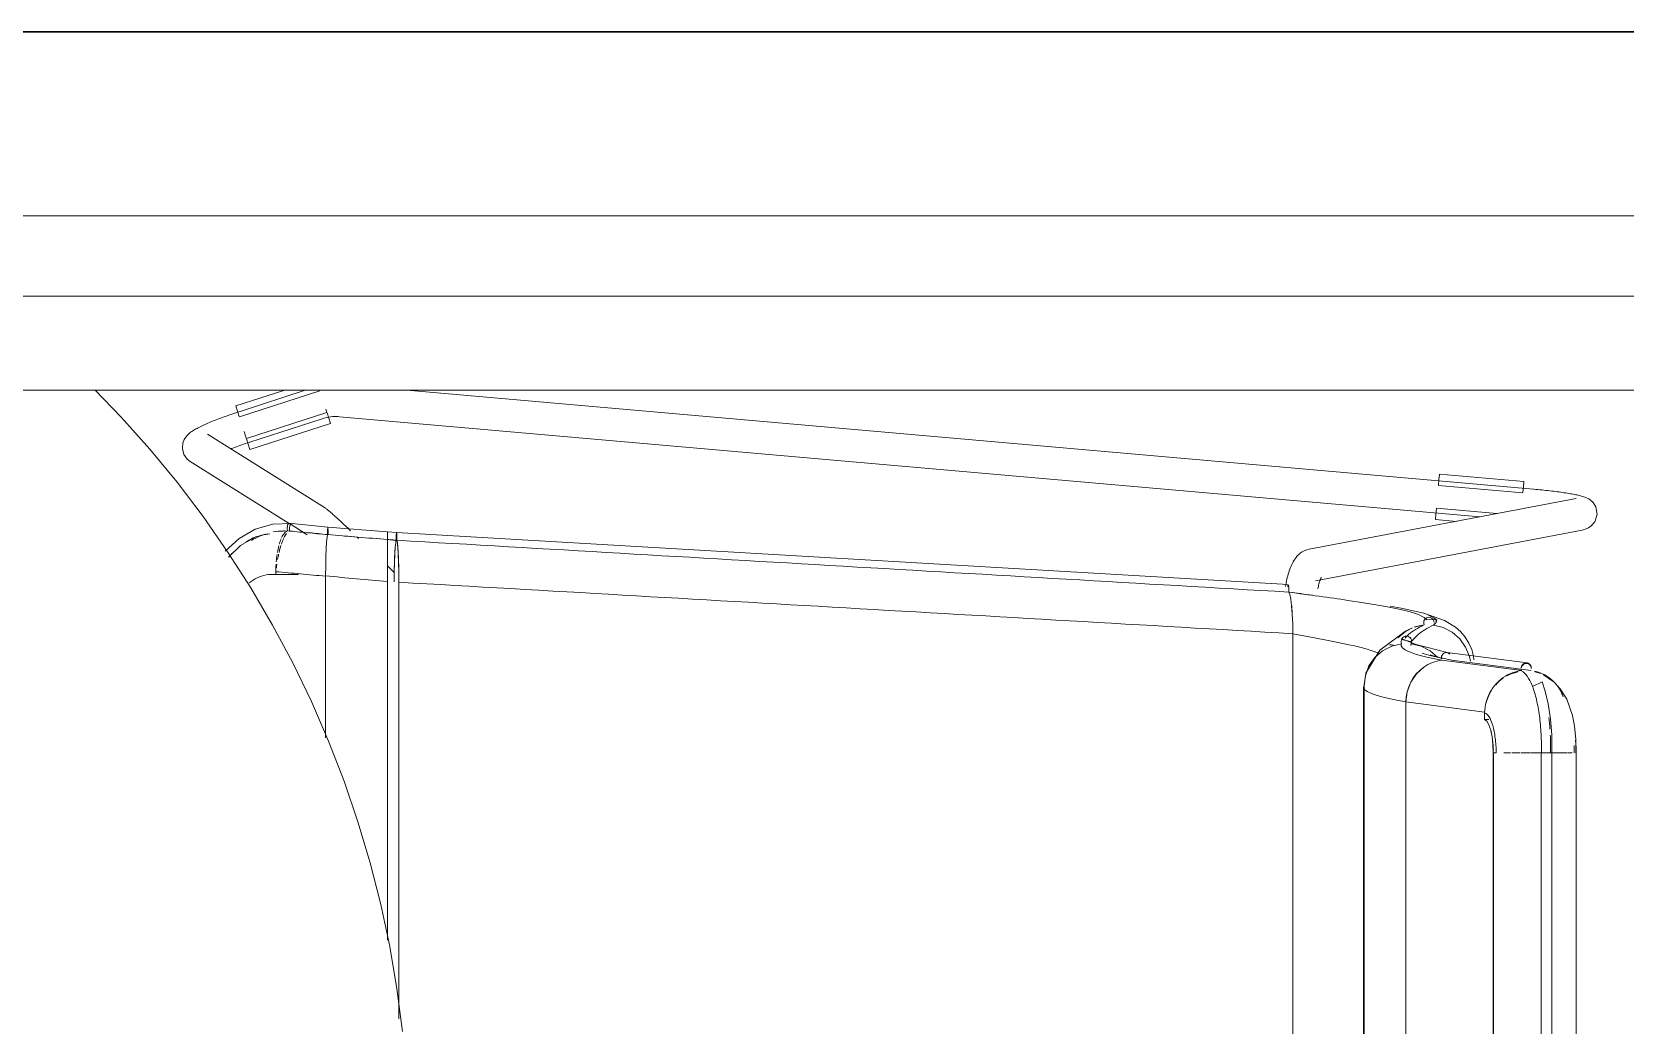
# Model space of a CAD drawing. Header units: millimetres. Extents: x 155927 to 317870, y -36033 to 97293.
# Drawn here: x 160208 to 160801, y 20186 to 20556 of the extents above; entities that cross this region are included whole.
import ezdxf

# ---------------------------------------------------------------- set-up
doc = ezdxf.new("R2010")
doc.units = ezdxf.units.MM
doc.header["$MEASUREMENT"] = 0
doc.layers.add('I-FURN', color=8, linetype='CONTINUOUS', lineweight=9)
doc.layers.add('I-WALL', color=7, linetype='CONTINUOUS', lineweight=9)

msp = doc.modelspace()

# ---------------------------------------------------------------- linework, layer by layer
at = {"layer": 'I-FURN'}
for p, q in [((158537.67, 20487.13), (160937.67, 20487.13)), ((160937.67, 20457.13), (158537.67, 20457.13)), ((160937.67, 20457.13), (158537.67, 20457.13)), ((158537.67, 20422.13), (160937.67, 20422.13)), ((160241.52, 20412.1), (160231.82, 20422.13)), ((160284.22, 20416.26), (160302.41, 20422.13)), ((160285.53, 20412.21), (160315.54, 20421.9)), ((160310.08, 20422.13), (160285.78, 20414.23)), ((160315.47, 20422.11), (160315.5, 20422.02)), ((160767.24, 20385.28), (160347.85, 20422.13)), ((160252.18, 20400.17), (160241.52, 20412.1)), ((160278.85, 20411.82), (160279.54, 20412.08)), ((160279.54, 20412.08), (160280.24, 20412.33)), ((160280.24, 20412.33), (160280.95, 20412.59)), ((160280.95, 20412.59), (160281.66, 20412.84)), ((160281.66, 20412.84), (160282.39, 20413.09)), ((160282.39, 20413.09), (160283.11, 20413.34)), ((160283.11, 20413.34), (160283.85, 20413.59)), ((160283.85, 20413.59), (160284.58, 20413.84)), ((160284.85, 20414.3), (160284.22, 20416.26)), ((160284.58, 20413.84), (160285.32, 20414.08)), ((160285.49, 20412.33), (160284.85, 20414.3)), ((160285.32, 20414.08), (160285.78, 20414.23)), ((160318.14, 20413.83), (160288.14, 20404.14)), ((160317.58, 20411.89), (160318.23, 20412.03)), ((160317.73, 20415.09), (160318.11, 20413.93)), ((160318.18, 20413.71), (160318.82, 20411.74)), ((160318.23, 20412.03), (160318.88, 20412.15)), ((160318.88, 20412.15), (160319.54, 20412.24)), ((160319.54, 20412.24), (160320.2, 20412.3)), ((160320.2, 20412.3), (160320.86, 20412.33)), ((160320.86, 20412.33), (160321.52, 20412.34)), ((160321.52, 20412.34), (160322.18, 20412.32)), ((160322.18, 20412.32), (160322.84, 20412.28)), ((160322.84, 20412.28), (160322.86, 20412.28)), ((160322.86, 20412.28), (160747.21, 20375)), ((160266.57, 20405.79), (160266.99, 20406.16)), ((160266.99, 20406.16), (160267.4, 20406.47)), ((160267.4, 20406.47), (160267.79, 20406.75)), ((160267.79, 20406.75), (160268.18, 20407)), ((160268.18, 20407), (160268.57, 20407.25)), ((160268.57, 20407.25), (160268.97, 20407.48)), ((160268.97, 20407.48), (160269.38, 20407.71)), ((160269.38, 20407.71), (160269.8, 20407.94)), ((160269.8, 20407.94), (160270.24, 20408.17)), ((160270.24, 20408.17), (160270.7, 20408.4)), ((160270.7, 20408.4), (160271.17, 20408.63)), ((160271.17, 20408.63), (160271.66, 20408.86)), ((160271.66, 20408.86), (160272.17, 20409.1)), ((160272.17, 20409.1), (160272.7, 20409.34)), ((160272.7, 20409.34), (160273.25, 20409.58)), ((160273.25, 20409.58), (160273.81, 20409.82)), ((160273.81, 20409.82), (160274.39, 20410.06)), ((160274.39, 20410.06), (160274.98, 20410.31)), ((160274.98, 20410.31), (160275.59, 20410.56)), ((160275.59, 20410.56), (160276.22, 20410.81)), ((160276.22, 20410.81), (160276.86, 20411.06)), ((160276.86, 20411.06), (160277.51, 20411.32)), ((160277.51, 20411.32), (160278.18, 20411.57)), ((160278.18, 20411.57), (160278.85, 20411.82)), ((160287.3, 20406.72), (160288.1, 20404.24)), ((160289.44, 20400.1), (160319.45, 20409.79)), ((160289.49, 20402.82), (160316.31, 20411.53)), ((160316.31, 20411.53), (160316.94, 20411.73)), ((160316.94, 20411.73), (160317.58, 20411.89)), ((160318.82, 20411.74), (160319.45, 20409.79)), ((160262.35, 20387.83), (160252.18, 20400.17)), ((160264.32, 20400.43), (160264.5, 20402.4)), ((160264.91, 20398.2), (160264.32, 20400.43)), ((160264.5, 20402.4), (160265.02, 20403.78)), ((160265.02, 20403.78), (160265.58, 20404.7)), ((160265.58, 20404.7), (160266.1, 20405.32)), ((160266.1, 20405.32), (160266.57, 20405.79)), ((160317.21, 20378.44), (160273.63, 20405.74)), ((160282.51, 20400.38), (160283.14, 20400.61)), ((160283.14, 20400.61), (160283.77, 20400.85)), ((160283.77, 20400.85), (160284.42, 20401.08)), ((160284.42, 20401.08), (160285.07, 20401.32)), ((160285.07, 20401.32), (160285.74, 20401.55)), ((160285.74, 20401.55), (160286.41, 20401.79)), ((160286.41, 20401.79), (160287.09, 20402.02)), ((160287.09, 20402.02), (160287.78, 20402.26)), ((160287.78, 20402.26), (160288.47, 20402.49)), ((160288.81, 20402.05), (160288.17, 20404.03)), ((160288.47, 20402.49), (160289.16, 20402.71)), ((160289.44, 20400.1), (160288.81, 20402.05)), ((160289.16, 20402.71), (160289.49, 20402.82)), ((160266.13, 20396.47), (160264.91, 20398.2)), ((160266.13, 20396.47), (160267.26, 20395.57)), ((160267.26, 20395.57), (160304.02, 20372.54)), ((160731.86, 20386.75), (160732.04, 20388.81)), ((160732.04, 20388.81), (160732.22, 20390.86)), ((160732.22, 20390.86), (160763.63, 20388.1)), ((160272.03, 20375.08), (160262.35, 20387.83)), ((160731.85, 20386.63), (160763.26, 20383.87)), ((160763.45, 20386.05), (160763.27, 20383.99)), ((160763.63, 20388.1), (160763.45, 20386.05)), ((160767.39, 20385.27), (160767.24, 20385.28)), ((160768.15, 20385.2), (160767.39, 20385.27)), ((160768.9, 20385.13), (160768.15, 20385.2)), ((160769.64, 20385.06), (160768.9, 20385.13)), ((160770.39, 20384.99), (160769.64, 20385.06)), ((160771.13, 20384.91), (160770.39, 20384.99)), ((160771.86, 20384.83), (160771.13, 20384.91)), ((160772.59, 20384.75), (160771.86, 20384.83)), ((160773.3, 20384.67), (160772.59, 20384.75)), ((160774.01, 20384.59), (160773.3, 20384.67)), ((160774.71, 20384.5), (160774.01, 20384.59)), ((160775.4, 20384.42), (160774.71, 20384.5)), ((160776.08, 20384.33), (160775.4, 20384.42)), ((160776.74, 20384.24), (160776.08, 20384.33)), ((160777.39, 20384.15), (160776.74, 20384.24)), ((160778.02, 20384.06), (160777.39, 20384.15)), ((160778.64, 20383.97), (160778.02, 20384.06)), ((160779.24, 20383.88), (160778.64, 20383.97)), ((160779.83, 20383.79), (160779.24, 20383.88)), ((160780.4, 20383.7), (160779.83, 20383.79)), ((160780.95, 20383.6), (160780.4, 20383.7)), ((160781.48, 20383.51), (160780.95, 20383.6)), ((160782, 20383.42), (160781.48, 20383.51)), ((160782.49, 20383.32), (160782, 20383.42)), ((160782.97, 20383.23), (160782.49, 20383.32)), ((160783.43, 20383.13), (160782.97, 20383.23)), ((160783.87, 20383.03), (160783.43, 20383.13)), ((160784.3, 20382.93), (160783.87, 20383.03)), ((160784.71, 20382.83), (160784.3, 20382.93)), ((160785.12, 20382.72), (160784.71, 20382.83)), ((160785.51, 20382.6), (160785.12, 20382.72)), ((160785.91, 20382.48), (160785.51, 20382.6)), ((160786.31, 20382.34), (160785.91, 20382.48)), ((160317.21, 20378.44), (160317.54, 20378.22)), ((160317.54, 20378.22), (160317.79, 20378.04)), ((160317.79, 20378.04), (160318.02, 20377.87)), ((160318.02, 20377.87), (160318.24, 20377.69)), ((160318.24, 20377.69), (160318.47, 20377.51)), ((160318.47, 20377.51), (160318.7, 20377.32)), ((160318.7, 20377.32), (160318.94, 20377.12)), ((160318.94, 20377.12), (160319.19, 20376.91)), ((160319.19, 20376.91), (160319.46, 20376.68)), ((160319.46, 20376.68), (160319.74, 20376.43)), ((160783.09, 20381.8), (160683.79, 20362.99)), ((160730.91, 20375.99), (160731.09, 20378.05)), ((160753.58, 20376.2), (160731.1, 20378.18)), ((160786.74, 20382.17), (160786.31, 20382.34)), ((160787.22, 20381.95), (160786.74, 20382.17)), ((160787.78, 20381.65), (160787.22, 20381.95)), ((160788.48, 20381.17), (160787.78, 20381.65)), ((160789.39, 20380.32), (160788.48, 20381.17)), ((160790.43, 20378.66), (160789.39, 20380.32)), ((160790.91, 20375.9), (160790.43, 20378.66)), ((160281.18, 20361.96), (160272.03, 20375.08)), ((160297.97, 20372.2), (160291.45, 20370.33)), ((160304.88, 20372.49), (160297.97, 20372.2)), ((160303.99, 20372.61), (160318.48, 20371.19)), ((160304.39, 20372.31), (160310.84, 20368.27)), ((160318.41, 20370.64), (160318.39, 20370.25)), ((160318.39, 20370.25), (160318.41, 20370.63)), ((160318.43, 20370.93), (160318.41, 20370.64)), ((160318.41, 20370.63), (160318.43, 20370.93)), ((160318.45, 20371.12), (160318.43, 20370.93)), ((160318.45, 20371.12), (160318.48, 20371.19)), ((160318.48, 20371.19), (160318.45, 20371.12)), ((160318.48, 20371.19), (160340.68, 20369.36)), ((160318.5, 20371.13), (160318.48, 20371.19)), ((160318.48, 20371.19), (160318.5, 20371.12)), ((160318.53, 20370.94), (160318.5, 20371.13)), ((160318.5, 20371.12), (160318.53, 20370.93)), ((160318.55, 20370.65), (160318.53, 20370.94)), ((160318.53, 20370.93), (160318.55, 20370.64)), ((160319.74, 20376.43), (160320.03, 20376.18)), ((160320.03, 20376.18), (160320.34, 20375.9)), ((160320.34, 20375.9), (160320.66, 20375.62)), ((160320.66, 20375.62), (160321, 20375.32)), ((160321, 20375.32), (160321.35, 20375)), ((160321.35, 20375), (160321.71, 20374.67)), ((160321.71, 20374.67), (160322.09, 20374.33)), ((160322.09, 20374.33), (160322.48, 20373.97)), ((160322.48, 20373.97), (160322.88, 20373.6)), ((160322.88, 20373.6), (160323.3, 20373.22)), ((160323.3, 20373.22), (160323.72, 20372.83)), ((160323.72, 20372.83), (160324.16, 20372.43)), ((160324.16, 20372.43), (160324.6, 20372.01)), ((160324.6, 20372.01), (160325.06, 20371.59)), ((160325.06, 20371.59), (160325.52, 20371.16)), ((160325.52, 20371.16), (160325.99, 20370.72)), ((160325.99, 20370.72), (160326.47, 20370.27)), ((160730.73, 20373.95), (160730.91, 20375.99)), ((160730.73, 20373.95), (160738.63, 20373.25)), ((160787.67, 20370.83), (160786.87, 20370.45)), ((160788.75, 20371.57), (160787.67, 20370.83)), ((160790.08, 20373.15), (160788.75, 20371.57)), ((160790.08, 20373.15), (160790.91, 20375.9)), ((160285.44, 20366.94), (160280.29, 20362.2)), ((160291.45, 20370.33), (160285.44, 20366.94)), ((160291.85, 20367.62), (160286.02, 20364.26)), ((160318.01, 20365.71), (160317.86, 20363.23)), ((160317.87, 20363.27), (160318.01, 20365.71)), ((160318.19, 20367.45), (160318.01, 20365.71)), ((160318.02, 20365.73), (160318.19, 20367.45)), ((160318.19, 20367.45), (160318.39, 20368.34)), ((160318.39, 20368.34), (160318.19, 20367.45)), ((160318.39, 20370.25), (160318.38, 20369.8)), ((160318.38, 20369.79), (160318.39, 20370.25)), ((160318.38, 20369.8), (160318.38, 20369.31)), ((160318.38, 20369.3), (160318.38, 20369.79)), ((160318.38, 20369.31), (160318.38, 20368.81)), ((160318.38, 20368.81), (160318.38, 20369.3)), ((160318.38, 20368.81), (160318.39, 20368.34)), ((160318.39, 20368.34), (160318.38, 20368.81)), ((160318.58, 20369.81), (160318.57, 20370.26)), ((160318.57, 20370.26), (160318.58, 20369.81)), ((160318.57, 20368.35), (160318.58, 20368.82)), ((160318.58, 20368.82), (160318.57, 20368.35)), ((160318.58, 20369.32), (160318.58, 20369.81)), ((160318.58, 20369.81), (160318.58, 20369.32)), ((160318.58, 20368.82), (160318.58, 20369.32)), ((160318.58, 20369.32), (160318.58, 20368.82)), ((160326.47, 20370.27), (160326.95, 20369.82)), ((160329.44, 20367.46), (160329.94, 20366.97)), ((160340.66, 20365.64), (160340.64, 20363.89)), ((160340.64, 20363.89), (160340.66, 20365.63)), ((160340.66, 20365.63), (160340.67, 20366.52)), ((160340.67, 20366.52), (160340.66, 20365.64)), ((160340.68, 20369.11), (160340.67, 20368.82)), ((160340.67, 20368.81), (160340.68, 20369.1)), ((160340.67, 20368.82), (160340.67, 20368.43)), ((160340.67, 20368.43), (160340.67, 20368.81)), ((160340.67, 20367.98), (160340.67, 20368.43)), ((160340.67, 20368.43), (160340.67, 20367.98)), ((160340.67, 20367.49), (160340.67, 20367.98)), ((160340.67, 20367.98), (160340.67, 20367.49)), ((160340.67, 20366.99), (160340.67, 20367.49)), ((160340.67, 20367.49), (160340.67, 20366.99)), ((160340.67, 20366.52), (160340.67, 20366.99)), ((160340.67, 20366.99), (160340.67, 20366.52)), ((160344.04, 20369.09), (160340.68, 20369.36)), ((160340.68, 20369.29), (160340.68, 20369.36)), ((160340.68, 20369.36), (160340.68, 20369.29)), ((160340.68, 20369.29), (160340.68, 20369.36)), ((160340.68, 20369.36), (160340.68, 20369.3)), ((160340.68, 20369.3), (160340.68, 20369.11)), ((160340.68, 20369.1), (160340.68, 20369.29)), ((160340.68, 20369.29), (160340.68, 20369.1)), ((160340.68, 20369.11), (160340.68, 20369.29)), ((160340.68, 20368.81), (160340.68, 20369.11)), ((160340.68, 20369.1), (160340.68, 20368.81)), ((160340.68, 20368.81), (160340.69, 20368.42)), ((160340.69, 20368.43), (160340.68, 20368.81)), ((160340.69, 20367.98), (160340.69, 20368.43)), ((160340.69, 20368.42), (160340.69, 20367.97)), ((160340.69, 20367.48), (160340.69, 20367.98)), ((160340.69, 20367.97), (160340.69, 20367.48)), ((160340.69, 20367.48), (160340.69, 20366.98)), ((160340.69, 20366.99), (160340.69, 20367.48)), ((160340.69, 20366.52), (160340.69, 20366.99)), ((160340.69, 20366.98), (160340.69, 20366.51)), ((160340.7, 20365.62), (160340.71, 20363.87)), ((160340.71, 20363.87), (160340.7, 20365.62)), ((160343.73, 20365.34), (160343.54, 20363.59)), ((160343.94, 20366.24), (160343.73, 20365.34)), ((160343.94, 20368.15), (160343.93, 20367.7)), ((160343.93, 20367.7), (160343.93, 20367.21)), ((160343.93, 20367.21), (160343.93, 20366.71)), ((160343.93, 20366.71), (160343.94, 20366.24)), ((160343.96, 20368.53), (160343.94, 20368.15)), ((160343.98, 20368.83), (160343.96, 20368.53)), ((160344.01, 20369.02), (160343.98, 20368.83)), ((160344.04, 20369.09), (160344.01, 20369.02)), ((160344.04, 20369.09), (160675.95, 20349.8)), ((160344.07, 20369.02), (160344.04, 20369.09)), ((160344.09, 20368.83), (160344.07, 20369.02)), ((160344.11, 20368.54), (160344.09, 20368.83)), ((160344.13, 20368.16), (160344.11, 20368.54)), ((160344.14, 20367.71), (160344.13, 20368.16)), ((160344.15, 20367.22), (160344.14, 20367.71)), ((160344.14, 20366.25), (160344.15, 20366.72)), ((160344.35, 20365.36), (160344.14, 20366.25)), ((160344.15, 20366.72), (160344.15, 20367.22)), ((160344.54, 20363.61), (160344.35, 20365.36)), ((160686.03, 20351.2), (160785.32, 20370.01)), ((160785.74, 20370.1), (160785.32, 20370.01)), ((160786.25, 20370.24), (160785.74, 20370.1)), ((160786.87, 20370.45), (160786.25, 20370.24)), ((160289.8, 20348.48), (160281.18, 20361.96)), ((160286.02, 20364.26), (160281.55, 20359.99)), ((160317.68, 20356.7), (160317.75, 20360.14)), ((160317.75, 20360.13), (160317.68, 20356.7)), ((160317.75, 20360.2), (160317.86, 20363.24)), ((160317.86, 20363.23), (160317.75, 20360.13)), ((160340.63, 20361.39), (160340.62, 20358.25)), ((160340.62, 20358.25), (160340.63, 20361.38)), ((160340.64, 20363.89), (160340.63, 20361.39)), ((160340.63, 20361.39), (160340.64, 20363.88)), ((160340.71, 20363.87), (160340.73, 20361.37)), ((160340.73, 20361.37), (160340.71, 20363.87)), ((160343.37, 20361.09), (160343.25, 20357.98)), ((160343.54, 20363.59), (160343.37, 20361.09)), ((160344.7, 20361.11), (160344.54, 20363.61)), ((160344.83, 20357.98), (160344.7, 20361.11)), ((160678.1, 20358.82), (160677.78, 20358.28)), ((160678.46, 20359.35), (160678.1, 20358.82)), ((160678.86, 20359.89), (160678.46, 20359.35)), ((160679.32, 20360.42), (160678.86, 20359.89)), ((160679.84, 20360.94), (160679.32, 20360.42)), ((160680.43, 20361.45), (160679.84, 20360.94)), ((160681.12, 20361.93), (160680.43, 20361.45)), ((160681.91, 20362.37), (160681.12, 20361.93)), ((160682.81, 20362.73), (160681.91, 20362.37)), ((160683.79, 20362.99), (160682.81, 20362.73)), ((160307.61, 20353.55), (160297.85, 20353.55)), ((160299.1, 20353.49), (160299.1, 20354.54)), ((160317.67, 20356.6), (160317.65, 20352.84)), ((160317.65, 20352.96), (160317.67, 20356.6)), ((160317.65, 20352.84), (160317.65, 20292.72)), ((160317.65, 20292.72), (160317.65, 20352.84)), ((160340.62, 20354.69), (160340.62, 20358.25)), ((160340.62, 20358.25), (160340.62, 20354.69)), ((160343.29, 20354.12), (160340.62, 20356.69)), ((160340.62, 20354.69), (160340.62, 20350.9)), ((160340.62, 20350.9), (160340.62, 20354.68)), ((160340.74, 20354.69), (160340.74, 20358.25)), ((160340.74, 20358.24), (160340.74, 20354.69)), ((160343.17, 20354.43), (160343.14, 20350.74)), ((160343.25, 20357.98), (160343.17, 20354.43)), ((160344.91, 20354.42), (160344.83, 20357.98)), ((160344.93, 20350.63), (160344.91, 20354.42)), ((160675.76, 20353.03), (160675.6, 20352.39)), ((160675.93, 20353.66), (160675.76, 20353.03)), ((160676.11, 20354.28), (160675.93, 20353.66)), ((160676.31, 20354.89), (160676.11, 20354.28)), ((160676.51, 20355.48), (160676.31, 20354.89)), ((160676.73, 20356.06), (160676.51, 20355.48)), ((160676.97, 20356.63), (160676.73, 20356.06)), ((160677.22, 20357.19), (160676.97, 20356.63)), ((160677.49, 20357.74), (160677.22, 20357.19)), ((160677.78, 20358.28), (160677.49, 20357.74)), ((160297.88, 20334.67), (160289.8, 20348.48)), ((160340.62, 20217.26), (160340.62, 20350.9)), ((160340.62, 20350.9), (160340.62, 20217.26)), ((160344.93, 20188.04), (160344.93, 20350.63)), ((160344.93, 20350.63), (160344.93, 20188.04)), ((160675.04, 20349.69), (160674.92, 20348.99)), ((160675.16, 20350.39), (160675.04, 20349.69)), ((160675.3, 20351.07), (160675.16, 20350.39)), ((160675.44, 20351.74), (160675.3, 20351.07)), ((160675.6, 20352.39), (160675.44, 20351.74)), ((160675.8, 20349.26), (160675.77, 20348.88)), ((160675.77, 20348.88), (160675.8, 20349.26)), ((160675.84, 20349.55), (160675.8, 20349.26)), ((160675.8, 20349.26), (160675.84, 20349.55)), ((160675.95, 20349.8), (160675.89, 20349.73)), ((160675.89, 20349.74), (160675.95, 20349.8)), ((160676.09, 20349.23), (160676.05, 20349.53)), ((160676.05, 20349.53), (160676.09, 20349.24)), ((160676.09, 20349.24), (160676.13, 20348.85)), ((160676.13, 20348.85), (160676.09, 20349.23)), ((160676.15, 20348.39), (160676.13, 20348.85)), ((160676.13, 20348.85), (160676.15, 20348.39)), ((160676.14, 20346.93), (160676.15, 20347.4)), ((160676.15, 20347.4), (160676.14, 20346.93)), ((160676.14, 20346.93), (160676.54, 20346.03)), ((160676.54, 20346.03), (160676.14, 20346.93)), ((160676.16, 20347.9), (160676.15, 20348.39)), ((160676.15, 20348.39), (160676.16, 20347.9)), ((160676.15, 20347.4), (160676.16, 20347.9)), ((160676.16, 20347.9), (160676.15, 20347.4)), ((160687.05, 20348.65), (160686.96, 20348.16)), ((160687.15, 20349.12), (160687.05, 20348.65)), ((160687.26, 20349.57), (160687.15, 20349.12)), ((160687.36, 20349.99), (160687.26, 20349.57)), ((160687.47, 20350.38), (160687.36, 20349.99)), ((160687.58, 20350.75), (160687.47, 20350.38)), ((160687.69, 20351.08), (160687.58, 20350.75)), ((160687.79, 20351.39), (160687.69, 20351.08)), ((160687.89, 20351.66), (160687.79, 20351.39)), ((160687.99, 20351.89), (160687.89, 20351.66)), ((160688.08, 20352.08), (160687.99, 20351.89)), ((160688.15, 20352.23), (160688.08, 20352.08)), ((160688.2, 20352.32), (160688.15, 20352.23)), ((160688.24, 20352.39), (160688.2, 20352.32)), ((160688.26, 20352.42), (160688.24, 20352.39)), ((160676.54, 20346.03), (160676.9, 20344.29)), ((160676.9, 20344.28), (160676.54, 20346.03)), ((160676.9, 20344.28), (160677.21, 20341.82)), ((160677.21, 20341.79), (160676.9, 20344.28)), ((160677.45, 20338.68), (160677.21, 20341.79)), ((160677.22, 20341.79), (160677.45, 20338.73)), ((160717.93, 20340.95), (160713.86, 20341.69)), ((160726.45, 20339.06), (160717.93, 20340.95)), ((160677.45, 20338.73), (160677.6, 20335.21)), ((160677.61, 20335.15), (160677.45, 20338.68)), ((160677.61, 20335.15), (160677.67, 20331.46)), ((160677.67, 20331.38), (160677.61, 20335.15)), ((160726.37, 20335.71), (160726.46, 20336.2)), ((160726.46, 20336.2), (160726.37, 20335.71)), ((160726.4, 20335.21), (160726.37, 20335.71)), ((160726.37, 20335.71), (160726.4, 20335.21)), ((160726.55, 20334.73), (160726.4, 20335.21)), ((160726.4, 20335.21), (160726.55, 20334.73)), ((160734.08, 20336.39), (160726.45, 20339.06)), ((160726.46, 20336.2), (160726.67, 20336.65)), ((160726.66, 20336.65), (160726.46, 20336.2)), ((160726.98, 20337.03), (160726.66, 20336.65)), ((160726.67, 20336.65), (160726.98, 20337.03)), ((160727.38, 20337.32), (160726.98, 20337.03)), ((160726.98, 20337.03), (160727.39, 20337.31)), ((160727.84, 20337.5), (160727.38, 20337.32)), ((160727.39, 20337.31), (160727.84, 20337.5)), ((160731.28, 20336.76), (160727.43, 20336.56)), ((160727.84, 20337.5), (160728.33, 20337.56)), ((160728.33, 20337.56), (160727.84, 20337.5)), ((160728.33, 20337.56), (160728.81, 20337.48)), ((160728.82, 20337.49), (160728.33, 20337.56)), ((160728.81, 20337.48), (160729.27, 20337.29)), ((160729.27, 20337.29), (160728.82, 20337.49)), ((160729.27, 20337.29), (160729.66, 20336.99)), ((160729.66, 20336.99), (160729.27, 20337.29)), ((160729.66, 20336.99), (160729.97, 20336.6)), ((160729.97, 20336.6), (160729.66, 20336.99)), ((160729.97, 20336.6), (160730.16, 20336.14)), ((160730.17, 20336.15), (160729.97, 20336.6)), ((160730.2, 20335.15), (160730.03, 20334.68)), ((160730.03, 20334.68), (160730.2, 20335.15)), ((160730.16, 20336.14), (160730.24, 20335.65)), ((160730.24, 20335.65), (160730.17, 20336.15)), ((160730.96, 20335.59), (160731.28, 20336.76)), ((160738.19, 20333.89), (160734.08, 20336.39)), ((160305.4, 20320.55), (160297.88, 20334.67)), ((160677.67, 19947.98), (160677.67, 20331.38)), ((160677.67, 20331.38), (160677.67, 19947.98)), ((160710, 20325.38), (160719.53, 20332.36)), ((160719.61, 20332.31), (160716.77, 20329.91)), ((160716.77, 20329.91), (160719.61, 20332.3)), ((160717.96, 20328.69), (160718.04, 20329.18)), ((160718.04, 20329.18), (160717.96, 20328.69)), ((160718.24, 20329.64), (160718.04, 20329.18)), ((160718.04, 20329.18), (160718.24, 20329.63)), ((160721.95, 20328.4), (160718.06, 20329.24)), ((160723.51, 20327.37), (160718.19, 20329.54)), ((160718.56, 20330.02), (160718.24, 20329.64)), ((160718.24, 20329.63), (160718.56, 20330.01)), ((160718.56, 20330.01), (160718.96, 20330.31)), ((160718.96, 20330.31), (160718.56, 20330.02)), ((160718.96, 20330.31), (160719.42, 20330.5)), ((160719.42, 20330.5), (160718.96, 20330.31)), ((160719.91, 20330.57), (160719.42, 20330.5)), ((160719.42, 20330.5), (160719.91, 20330.56)), ((160719.53, 20332.36), (160721.28, 20333.25)), ((160722.2, 20333.68), (160719.61, 20332.31)), ((160719.61, 20332.3), (160721.28, 20333.25)), ((160720.4, 20330.5), (160719.91, 20330.57)), ((160719.91, 20330.56), (160720.4, 20330.5)), ((160720.4, 20330.5), (160720.86, 20330.31)), ((160720.86, 20330.31), (160720.4, 20330.5)), ((160720.86, 20330.31), (160721.26, 20330.01)), ((160721.27, 20330.02), (160720.86, 20330.31)), ((160721.26, 20330.01), (160721.58, 20329.63)), ((160721.58, 20329.64), (160721.27, 20330.02)), ((160721.78, 20329.18), (160721.58, 20329.64)), ((160721.58, 20329.63), (160721.78, 20329.18)), ((160721.78, 20329.18), (160721.86, 20328.69)), ((160721.87, 20328.69), (160721.78, 20329.18)), ((160726.55, 20334.73), (160722.93, 20333.95)), ((160722.94, 20333.94), (160726.55, 20334.73)), ((160733.66, 20333.78), (160730.03, 20334.68)), ((160736.98, 20332.04), (160733.66, 20333.78)), ((160739.81, 20329.56), (160736.98, 20332.04)), ((160740.15, 20332.15), (160738.19, 20333.89)), ((160741.98, 20326.48), (160739.81, 20329.56)), ((160741.84, 20330.17), (160740.15, 20332.15)), ((160743.21, 20327.98), (160741.84, 20330.17)), ((160704.88, 20316.72), (160710, 20325.38)), ((160711.05, 20325.08), (160708.17, 20322.57)), ((160708.18, 20322.57), (160711.05, 20325.07)), ((160711.05, 20325.07), (160714.44, 20326.83)), ((160714.44, 20326.83), (160711.05, 20325.08)), ((160718.16, 20327.73), (160714.44, 20326.83)), ((160718, 20328.19), (160717.96, 20328.69)), ((160717.96, 20328.69), (160718, 20328.2)), ((160718, 20328.2), (160718.16, 20327.73)), ((160718.16, 20327.72), (160718, 20328.19)), ((160721.82, 20328.19), (160721.66, 20327.72)), ((160721.66, 20327.72), (160722.25, 20327.65)), ((160721.67, 20327.73), (160721.83, 20328.2)), ((160725.38, 20326.83), (160721.67, 20327.73)), ((160721.86, 20328.69), (160721.82, 20328.19)), ((160721.83, 20328.2), (160721.87, 20328.69)), ((160735.13, 20324.4), (160723.51, 20327.37)), ((160728.77, 20325.08), (160725.38, 20326.83)), ((160728.74, 20323.57), (160731.18, 20322.82)), ((160731.65, 20322.57), (160728.77, 20325.08)), ((160733.22, 20323.5), (160733.03, 20323.04)), ((160733.52, 20323.88), (160733.22, 20323.5)), ((160733.91, 20324.17), (160733.52, 20323.88)), ((160734.35, 20324.36), (160733.91, 20324.17)), ((160734.82, 20324.43), (160734.35, 20324.36)), ((160735.28, 20324.36), (160734.82, 20324.43)), ((160764.82, 20320.56), (160735.05, 20324.41)), ((160735.73, 20324.17), (160735.28, 20324.36)), ((160736.11, 20323.88), (160735.73, 20324.17)), ((160743.39, 20322.96), (160741.98, 20326.48)), ((160744.24, 20325.61), (160743.21, 20327.98)), ((160744.9, 20323.1), (160744.24, 20325.61)), ((160745.05, 20321.68), (160744.9, 20323.1)), ((160312.35, 20306.14), (160305.4, 20320.55)), ((160706, 20319.43), (160704.64, 20315.86)), ((160704.65, 20315.86), (160706.01, 20319.43)), ((160704.81, 20316.57), (160706.18, 20319.75)), ((160708.17, 20322.57), (160706, 20319.43)), ((160706.01, 20319.43), (160708.18, 20322.57)), ((160726.38, 20318.95), (160723.64, 20316.47)), ((160731.18, 20322.82), (160737.47, 20321.44)), ((160733.03, 20323.04), (160732.95, 20322.55)), ((160732.95, 20322.55), (160732.99, 20322.05)), ((160762.84, 20317.74), (160733.14, 20321.58)), ((160766.38, 20317.72), (160736.69, 20321.56)), ((160743.38, 20322.96), (160743.75, 20321.21)), ((160743.75, 20321.22), (160743.39, 20322.96)), ((160762.85, 20318.18), (160760.41, 20318.49)), ((160704.01, 20311.54), (160704.01, 20006.74)), ((160704.02, 20311.53), (160704.81, 20316.57)), ((160704.17, 20312.07), (160704.65, 20315.86)), ((160704.64, 20315.86), (160704.17, 20312.07)), ((160704.17, 19967.29), (160704.17, 20312.07)), ((160704.17, 20312.07), (160704.17, 19967.29)), ((160721.56, 20313.35), (160720.24, 20309.81)), ((160723.64, 20316.47), (160721.56, 20313.35)), ((160770.41, 20313.54), (160766.87, 20311.78)), ((160771.57, 20310.08), (160770.41, 20313.54)), ((160771.01, 20316.08), (160770.82, 20316.18)), ((160774.91, 20313.4), (160771.01, 20316.08)), ((160777.21, 20310.92), (160774.91, 20313.4)), ((160318.71, 20291.46), (160312.35, 20306.14)), ((160720.24, 20309.81), (160719.76, 20306.04)), ((160719.76, 20306.04), (160749.04, 20302.18)), ((160719.76, 19973.33), (160719.76, 20306.04)), ((160719.76, 20306.04), (160719.76, 19973.33)), ((160772.67, 20305.39), (160771.57, 20310.08)), ((160773.51, 20299.77), (160772.67, 20305.39)), ((160779.6, 20307.04), (160777.21, 20310.92)), ((160781.72, 20300.99), (160779.6, 20307.04)), ((160749.04, 20302.18), (160748.97, 20299.46)), ((160750.64, 20299.46), (160748.97, 20299.46)), ((160748.97, 20299.46), (160749.84, 20298.82)), ((160774, 20293.65), (160773.51, 20299.77)), ((160782.51, 20296.96), (160781.72, 20300.99)), ((160749.84, 20298.82), (160750.62, 20297.47)), ((160750.62, 20297.47), (160751.29, 20295.49)), ((160751.29, 20295.49), (160751.8, 20293)), ((160774.1, 20287.11), (160774, 20293.65)), ((160783.02, 20292.14), (160782.51, 20296.96)), ((160324.49, 20276.54), (160318.71, 20291.46)), ((160751.8, 20293), (160752.12, 20290.14)), ((160752.12, 20290.14), (160752.23, 20287.11)), ((160783.13, 20287.11), (160783.02, 20292.14)), ((160752.23, 20287.11), (160752.23, 19992.25)), ((160752.29, 19992.26), (160752.29, 20287.11)), ((160756.14, 20287.11), (160758.61, 20287.11)), ((160759.13, 20287.11), (160759.79, 20287.11)), ((160762.24, 20287.11), (160759.77, 20287.11)), ((160762.6, 20287.11), (160766.16, 20287.11)), ((160770.16, 20287.11), (160766.35, 20287.11)), ((160766.35, 20287.11), (160770.16, 20287.11)), ((160770.13, 20287.11), (160770.13, 19992.26)), ((160770.24, 20287.11), (160774.09, 20287.11)), ((160770.47, 20287.11), (160770.24, 20287.11)), ((160770.8, 20287.11), (160770.47, 20287.11)), ((160771.22, 20287.11), (160770.8, 20287.11)), ((160771.69, 20287.11), (160771.22, 20287.11)), ((160772.19, 20287.11), (160771.69, 20287.11)), ((160772.68, 20287.11), (160772.19, 20287.11)), ((160773.13, 20287.11), (160772.68, 20287.11)), ((160773.52, 20287.11), (160773.13, 20287.11)), ((160773.83, 20287.11), (160773.52, 20287.11)), ((160774.03, 20287.11), (160773.83, 20287.11)), ((160776.88, 20287.11), (160773.85, 20287.11)), ((160773.85, 20287.11), (160776.87, 20287.11)), ((160774.1, 20287.11), (160774.03, 20287.11)), ((160774.09, 19992.26), (160774.09, 20287.11)), ((160777.03, 20287.11), (160779.61, 20287.11)), ((160779.89, 20287.11), (160781.64, 20287.11)), ((160782.83, 20287.11), (160783.12, 20287.11)), ((160783.13, 20287.11), (160782.96, 20287.11)), ((160783.13, 19992.26), (160783.13, 20287.11)), ((160329.66, 20261.4), (160324.49, 20276.54)), ((160334.22, 20246.07), (160329.66, 20261.4)), ((160338.17, 20230.56), (160334.22, 20246.07)), ((160341.49, 20214.91), (160338.17, 20230.56)), ((160344.18, 20199.14), (160341.49, 20214.91)), ((160346.25, 20183.28), (160344.18, 20199.14))]:
    msp.add_line(p, q, dxfattribs=at)
for centre, major_axis, ratio, start_param, end_param in [((160734.82, 20322.47), (0, -1.96), 0.955139, 2.379629, 4.923331), ((160734.83, 20305.91), (0, -15.78), 0.955139, 3.737469, 4.704147), ((160734.83, 20305.91), (0, -15.78), 0.955139, 3.495799, 3.737346), ((160734.83, 20305.91), (0, -15.78), 0.955139, 3.254129, 3.495629), ((160778.86, 20287.11), (0, 12.4), 0.287441, 4.712389, 4.932602), ((160767.38, 20287.11), (15.75, 0), 0.000004, 2.669107, 2.851347)]:
    msp.add_ellipse(centre, major_axis=major_axis, ratio=ratio, start_param=start_param, end_param=end_param, dxfattribs=at)
for points, knots in [([(160303.43, 20369.77), (160303.41, 20369.92), (160303.38, 20370.2), (160303.36, 20370.63), (160303.37, 20371), (160303.4, 20371.29), (160303.43, 20371.56), (160303.48, 20371.81), (160303.54, 20372.04), (160303.61, 20372.23), (160303.71, 20372.43), (160303.79, 20372.53), (160303.84, 20372.56)], [0, 0, 0, 0, 0.0555556, 0.1111111, 0.1666667, 0.1944444, 0.2222222, 0.2777778, 0.3055556, 0.3333333, 0.3888889, 0.4444444, 0.4444444, 0.4444444, 0.4444444]), ([(160287.97, 20365.57), (160288.86, 20366.14), (160291.68, 20367.8), (160294.79, 20368.41), (160296.93, 20368.7)], [0.591443, 0.591443, 0.591443, 0.591443, 0.6666667, 0.8236682, 0.8236682, 0.8236682, 0.8236682]), ([(160295.83, 20368.7), (160294.48, 20368.3), (160292.52, 20367.57), (160290.69, 20366.57), (160290.12, 20366.22)], [0.2297626, 0.2297626, 0.2297626, 0.2297626, 0.3333333, 0.3824546, 0.3824546, 0.3824546, 0.3824546]), ([(160301.28, 20367.25), (160301.6, 20367.94), (160302.29, 20369.07), (160303.04, 20369.63), (160303.43, 20369.77)], [0.6690305, 0.6690305, 0.6690305, 0.6690305, 0.8333333, 1, 1, 1, 1]), ([(160340.69, 20366.52), (160337, 20366.82), (160331.66, 20367.26), (160326.33, 20367.71), (160324.68, 20367.84)], [0, 0, 0, 0, 0.5, 0.7233886, 0.7233886, 0.7233886, 0.7233886]), ([(160343.14, 20350.74), (160343.15, 20353.26), (160343.2, 20357.03), (160343.37, 20361.21), (160343.59, 20364.56), (160343.8, 20365.95), (160343.94, 20366.24)], [-0.996036, -0.996036, -0.996036, -0.996036, -0.6666667, -0.5, -0.3333333, 0, 0, 0, 0]), ([(160344.04, 20369.09), (160344.06, 20369.09), (160344.09, 20368.95), (160344.12, 20368.56), (160344.13, 20368.18), (160344.15, 20367.72), (160344.15, 20367.22), (160344.15, 20366.72), (160344.14, 20366.4), (160344.14, 20366.25)], [-0.498493, -0.498493, -0.498493, -0.498493, -0.375, -0.3125, -0.25, -0.1875, -0.125, -0.0625, 0, 0, 0, 0]), ([(160344.14, 20366.25), (160344.28, 20365.97), (160344.49, 20364.59), (160344.71, 20361.23), (160344.84, 20358.06), (160344.91, 20354.46), (160344.93, 20351.91), (160344.93, 20350.63)], [-1, -1, -1, -1, -0.666667, -0.5, -0.333333, -0.166667, 0, 0, 0, 0]), ([(160289.21, 20350.38), (160290.11, 20351.15), (160293.11, 20353.08), (160296.71, 20353.71), (160299.1, 20353.49)], [0.5, 0.5, 0.5, 0.5, 0.6666667, 1, 1, 1, 1]), ([(160676.14, 20346.93), (160683.69, 20345.91), (160698.9, 20343.88), (160717.34, 20340.83), (160725.64, 20338.39), (160727.23, 20336.97), (160727.43, 20336.56)], [0, 0, 0, 0, 0.25, 0.5, 0.75, 0.8499411, 0.8499411, 0.8499411, 0.8499411]), ([(160728, 20338.39), (160728.55, 20338.18), (160731.37, 20336.94), (160731.59, 20335.71), (160730.03, 20334.68)], [0.698205, 0.698205, 0.698205, 0.698205, 0.75, 1, 1, 1, 1]), ([(160677.67, 20331.38), (160683.05, 20330.41), (160693.83, 20328.46), (160704.55, 20326.03), (160708.79, 20324.57), (160709.94, 20324.08)], [0, 0, 0, 0, 0.25, 0.5, 0.625, 0.625, 0.625, 0.625]), ([(160726.55, 20334.73), (160724.14, 20333.57), (160721.48, 20331.94), (160719.81, 20330.31), (160719.42, 20329.85)], [0, 0, 0, 0, 0.5, 0.6963068, 0.6963068, 0.6963068, 0.6963068]), ([(160730.03, 20334.68), (160727.63, 20333.52), (160724.39, 20331.54), (160722.61, 20329.56), (160722.13, 20328.74)], [0, 0, 0, 0, 0.5, 0.8544564, 0.8544564, 0.8544564, 0.8544564]), ([(160766.43, 20318.59), (160766.43, 20318.74), (160766.41, 20318.96), (160766.34, 20319.25), (160766.25, 20319.52), (160766.06, 20319.84), (160765.78, 20320.16), (160765.42, 20320.39), (160765.07, 20320.52), (160764.76, 20320.57), (160764.48, 20320.58), (160764.22, 20320.54), (160763.97, 20320.47), (160763.72, 20320.36), (160763.41, 20320.16), (160763.08, 20319.84), (160762.84, 20319.44), (160762.73, 20319.09), (160762.68, 20318.83), (160762.66, 20318.67), (160762.66, 20318.59)], [0.1111111, 0.1111111, 0.1111111, 0.1111111, 0.1666667, 0.1944444, 0.2222222, 0.2777778, 0.3333333, 0.3888889, 0.4444444, 0.4791667, 0.5138889, 0.5486111, 0.5833333, 0.6180556, 0.6527778, 0.7222222, 0.7916667, 0.8263889, 0.8611111, 0.8888889, 0.8888889, 0.8888889, 0.8888889]), ([(160762.75, 20318.99), (160762.79, 20319.11), (160762.89, 20319.34), (160763.17, 20319.75), (160763.71, 20320.21), (160764.59, 20320.46), (160765.37, 20320.23), (160765.88, 20319.84), (160766.17, 20319.45), (160766.36, 20319), (160766.4, 20318.67), (160766.41, 20318.5)], [-0.8125, -0.8125, -0.8125, -0.8125, -0.765625, -0.71875, -0.625, -0.5, -0.375, -0.3125, -0.25, -0.1875, -0.125, -0.125, -0.125, -0.125]), ([(160775.64, 20312.61), (160774.85, 20313.56), (160773.04, 20315.23), (160770.22, 20316.83), (160768.31, 20317.29), (160767.57, 20317.45)], [0.5, 0.5, 0.5, 0.5, 0.6666667, 0.8333333, 0.9365189, 0.9365189, 0.9365189, 0.9365189]), ([(160704.02, 20311.53), (160704.01, 20310.71), (160706.4, 20308.88), (160714.04, 20307.04), (160719.76, 20306.04)], [0.0892847, 0.0892847, 0.0892847, 0.0892847, 0.5, 1, 1, 1, 1]), ([(160749.6, 20305.71), (160749.92, 20306.95), (160750.72, 20308.85), (160751.77, 20310.76), (160752.23, 20311.47)], [-0.8333333, -0.8333333, -0.8333333, -0.8333333, -0.6666667, -0.5596694, -0.5596694, -0.5596694, -0.5596694]), ([(160766.87, 20311.78), (160767.41, 20310.36), (160768.41, 20307.03), (160769.5, 20300.96), (160770.13, 20294.11), (160770.21, 20289.45), (160770.16, 20287.11)], [0.3397465, 0.3397465, 0.3397465, 0.3397465, 0.5, 0.6666667, 0.8333333, 0.9999948, 0.9999948, 0.9999948, 0.9999948]), ([(160778.29, 20307.98), (160778.1, 20308.49), (160777.54, 20309.84), (160776.8, 20311.09), (160776.27, 20311.82)], [0.260519, 0.260519, 0.260519, 0.260519, 0.3333333, 0.4544474, 0.4544474, 0.4544474, 0.4544474])]:
    msp.add_open_spline(points, degree=3, knots=knots, dxfattribs=at)
for points in [[(160304.74, 20372.43), (160304.69, 20372.39), (160304.6, 20372.26), (160304.46, 20371.97), (160304.35, 20371.58), (160304.25, 20371.13), (160304.19, 20370.63), (160304.15, 20370.14), (160304.16, 20369.82), (160304.16, 20369.67)], [(160298.15, 20369.43), (160299.38, 20369.62), (160300.64, 20369.66), (160301.9, 20369.67)], [(160302.6, 20369.73), (160301.7, 20369.72), (160300.8, 20369.66), (160299.91, 20369.56)], [(160300.38, 20364.79), (160300.58, 20365.52), (160300.82, 20366.16), (160301.07, 20366.76)], [(160302, 20366.94), (160301.71, 20366.31), (160301.43, 20365.57), (160301.17, 20364.75)], [(160303.08, 20368.76), (160302.75, 20368.36), (160302.43, 20367.83), (160302.12, 20367.19)], [(160303.43, 20369.77), (160305.87, 20369.54), (160310.83, 20369.06), (160315.86, 20368.58), (160318.39, 20368.34)], [(160311.49, 20369.06), (160313.77, 20368.83), (160316.08, 20368.6), (160318.39, 20368.37)], [(160340.67, 20366.52), (160336.95, 20366.83), (160329.52, 20367.43), (160322.09, 20368.03), (160318.39, 20368.34)], [(160340.67, 20366.52), (160341.25, 20366.48), (160342.4, 20366.39), (160343.56, 20366.3), (160344.14, 20366.25)], [(160340.69, 20366.51), (160341.23, 20366.47), (160342.31, 20366.38), (160343.4, 20366.29), (160343.94, 20366.24)], [(160343.94, 20366.24), (160343.92, 20366.84), (160343.93, 20368.35), (160344, 20369.09), (160344.04, 20369.09)], [(160676.14, 20346.93), (160620.9, 20350.15), (160510.31, 20356.59), (160399.54, 20363.03), (160344.14, 20366.25)], [(160281.57, 20359.94), (160281.96, 20360.4), (160282.35, 20360.86), (160282.75, 20361.32)], [(160299.26, 20358.25), (160299.34, 20359.16), (160299.44, 20360.04), (160299.56, 20360.89)], [(160299.7, 20361.74), (160299.84, 20362.58), (160300.01, 20363.39), (160300.19, 20364.13)], [(160300.16, 20361.06), (160300.02, 20360.42), (160299.88, 20359.75), (160299.76, 20359.07)], [(160301.01, 20364.32), (160300.76, 20363.52), (160300.53, 20362.64), (160300.31, 20361.72)], [(160297.58, 20353.54), (160298.08, 20353.55), (160298.59, 20353.54), (160299.1, 20353.49)], [(160299.1, 20354.54), (160299.1, 20355.49), (160299.14, 20356.41), (160299.19, 20357.32)], [(160299.1, 20354.54), (160302.12, 20354.28), (160308.27, 20353.74), (160314.51, 20353.15), (160317.65, 20352.84)], [(160299.51, 20357.38), (160299.45, 20356.91), (160299.39, 20356.43), (160299.35, 20355.95)], [(160317.65, 20352.96), (160321.47, 20352.62), (160325.29, 20352.27), (160329.12, 20351.93)], [(160329.12, 20351.93), (160332.95, 20351.58), (160336.78, 20351.24), (160340.62, 20350.9)], [(160344.93, 20350.63), (160400.46, 20347.44), (160455.96, 20344.24), (160511.42, 20341.05)], [(160676.15, 20346.92), (160679.06, 20346.55), (160682, 20346.18), (160684.91, 20345.81)], [(160511.42, 20341.05), (160566.89, 20337.85), (160622.31, 20334.66), (160677.67, 20331.46)], [(160713.69, 20327.33), (160714.16, 20327.28), (160714.63, 20327.22), (160715.09, 20327.17)], [(160718.16, 20327.72), (160717.61, 20326.7), (160719.58, 20324.65), (160727.64, 20322.61), (160733.14, 20321.58)], [(160721.66, 20327.72), (160721.55, 20327.51), (160721.5, 20327.3), (160721.52, 20327.08)], [(160725.82, 20324.19), (160727.71, 20323.53), (160730.52, 20322.87), (160733.56, 20322.21)], [(160762.84, 20317.74), (160761.6, 20317.59), (160759.23, 20317.01), (160755.89, 20315.25), (160753.05, 20312.72), (160750.86, 20309.57), (160749.44, 20305.97), (160749.08, 20303.47), (160749.04, 20302.18)], [(160757.33, 20315.76), (160758.59, 20316.45), (160759.95, 20316.86), (160761.34, 20317.19)], [(160762.83, 20317.54), (160763.56, 20317.19), (160764.97, 20315.88), (160766.23, 20313.41), (160766.8, 20311.95)], [(160767.72, 20317.27), (160768.4, 20317.12), (160769.08, 20316.91), (160769.73, 20316.66)], [(160704.17, 20312.07), (160704.07, 20311.89), (160704.02, 20311.72), (160704.02, 20311.54)], [(160753.15, 20312.39), (160753.99, 20313.34), (160754.91, 20314.29), (160755.96, 20314.91)], [(160749.05, 20301.93), (160749.61, 20301.8), (160750.71, 20300.86), (160752.11, 20297.53), (160753.07, 20292.74), (160753.33, 20289), (160753.36, 20287.11)], [(160772.88, 20300.26), (160773.06, 20298.85), (160773.23, 20297.4), (160773.34, 20295.92)], [(160752.28, 20287.95), (160752.23, 20290.72), (160751.87, 20293.27), (160751.34, 20295.49)], [(160773.46, 20293.71), (160773.57, 20291.53), (160773.6, 20289.33), (160773.56, 20287.11)], [(160782.85, 20291.71), (160782.98, 20290.24), (160783.05, 20288.69), (160783.04, 20287.11)]]:
    msp.add_open_spline(points, degree=3, dxfattribs=at)
at = {"layer": 'I-WALL', "lineweight": 30}
msp.add_line((156862.83, 20555.61), (161148.83, 20555.61), dxfattribs=at)

doc.saveas('drawing.dxf')
